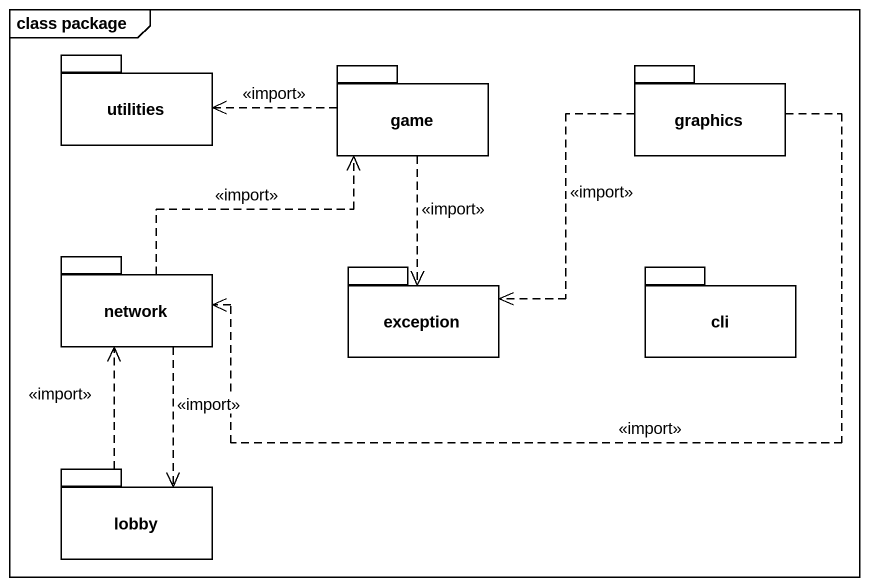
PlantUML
@startuml
mainframe class package
package utilities {
}
package game {
}
package graphics {
}
package "network" as network_ {
}
package "exception" as exception_ {
}
package cli {
}
package lobby {
}
game .left.> utilities : <<import>>
game ..> exception_ : <<import>>
graphics .left.> network_ : <<import>>
graphics ..> exception_ : <<import>>
network_ .up.> game : <<import>>
network_ ..> lobby : <<import>>
lobby .up.> network_ : <<import>>
@enduml
